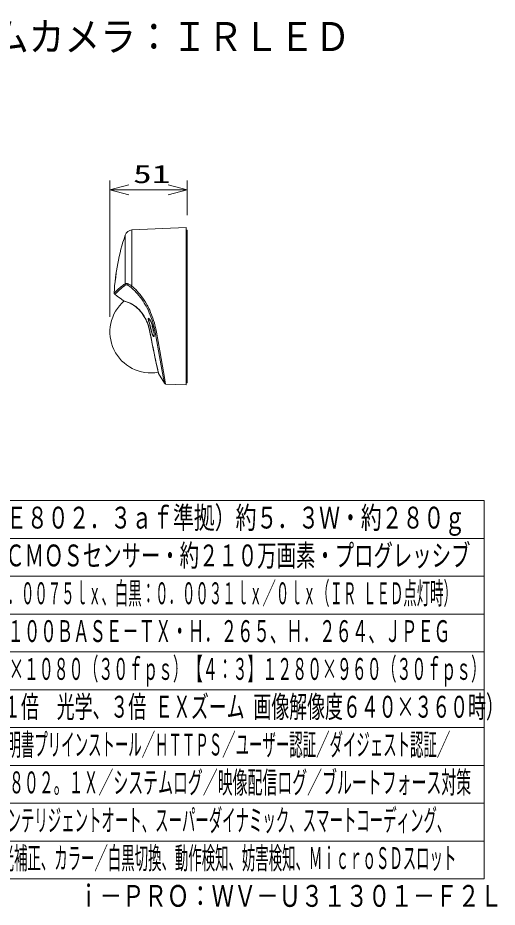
# Model space of a CAD drawing. Units: millimetres on the paper. Extents: x -62 to 64, y -58 to 59.
# Drawn here: x 0.9 to 64.2, y -58.3 to 59.2 of the extents above; entities that cross this region are included whole.
import ezdxf
from ezdxf.enums import TextEntityAlignment as Align

# ---------------------------------------------------------------- set-up
doc = ezdxf.new("R2010")
doc.units = ezdxf.units.MM
doc.layers.add('0-0_MOJI1', color=7, linetype='Continuous')
doc.layers.add('0-1_相当品', color=4, linetype='Continuous')
for name, color, linetype, lineweight in [('0-2_WAKU', 4, 'Continuous', 9), ('0-3_GAIKEI', 4, 'Continuous', 9), ('0-4_SUNPO', 7, 'Continuous', 9), ('0-5_0', 7, 'Continuous', 9)]:
    doc.layers.add(name, color=color, linetype=linetype, lineweight=lineweight)
doc.styles.add('ＭＳ ゴシック', font='')
doc.styles.get('ＭＳ ゴシック').set_extended_font_data('MS Gothic')

# ---------------------------------------------------------------- blocks, each defined once
blk = doc.blocks.new('_Open30')
at = {"layer": '0-5_0'}
blk.add_line((0, 0), (-1, 0), dxfattribs=at)
blk.add_lwpolyline([(-1, 0.2679), (0, 0), (-1, -0.2679)], dxfattribs=at)

msp = doc.modelspace()

# ---------------------------------------------------------------- linework, layer by layer
at = {"layer": '0-2_WAKU', "color": 3}
for p, q in [((62.5, -4.6), (-62.5, -4.6)), ((62.5, -54.6), (62.5, -4.6)), ((-62.5, -54.6), (62.5, -54.6))]:
    msp.add_line(p, q, dxfattribs=at)
at = {"layer": '0-2_WAKU'}
for p, q in [((62.5, -9.6), (-62.5, -9.6)), ((62.5, -14.6), (-62.5, -14.6)), ((-62.5, -19.6), (62.5, -19.6)), ((-62.5, -24.6), (62.5, -24.6)), ((-62.5, -29.6), (62.5, -29.6)), ((-62.5, -34.6), (62.5, -34.6)), ((62.5, -39.6), (-62.5, -39.6)), ((62.5, -44.6), (-62.5, -44.6)), ((62.5, -49.6), (-62.5, -49.6))]:
    msp.add_line(p, q, dxfattribs=at)
at = {"layer": '0-3_GAIKEI', "color": 7}
for p, q in [((15.955, 31.175), (23.138, 31.489)), ((23.138, 31.489), (23.138, 10.689)), ((14.843, 21.823), (14.837, 21.83)), ((14.851, 21.818), (14.927, 21.791)), ((17.581, 19.701), (17.576, 19.708)), ((17.63, 19.613), (17.581, 19.701)), ((17.808, 19.272), (17.808, 19.271)), ((19.423, 12.379), (19.442, 12.294)), ((19.443, 12.293), (19.465, 12.22)), ((19.465, 12.22), (20.234, 10.907)), ((20.397, 10.808), (23.138, 10.689))]:
    msp.add_line(p, q, dxfattribs=at)
at = {"layer": '0-3_GAIKEI'}
for p, q in [((23.14, 31.086), (23.14, 30.895)), ((23.238, 31.149), (23.238, 30.875)), ((23.238, 10.989), (23.238, 30.875)), ((15.049, 24.068), (15.049, 30.489)), ((13.766, 24.689), (13.759, 24.689)), ((13.783, 24.689), (13.772, 24.689)), ((13.844, 25.289), (13.838, 25.289)), ((13.862, 25.289), (13.851, 25.289)), ((17.157, 20.333), (17.163, 20.335)), ((17.58, 19.703), (17.576, 19.711)), ((17.63, 19.616), (17.58, 19.703)), ((17.808, 19.273), (17.818, 19.281)), ((17.808, 19.274), (17.808, 19.273)), ((17.808, 19.271), (17.808, 19.273)), ((18.213, 19.456), (18.196, 19.457)), ((18.309, 18.685), (18.308, 18.685)), ((18.328, 17.689), (18.327, 17.693)), ((18.33, 17.677), (18.328, 17.689)), ((18.369, 17.475), (18.33, 17.677)), ((18.534, 17.793), (18.534, 17.792)), ((18.561, 17.697), (18.564, 17.689)), ((18.561, 17.697), (18.561, 17.696)), ((18.564, 17.689), (18.564, 17.687)), ((18.672, 18.465), (18.633, 18.496)), ((18.679, 18.455), (18.639, 18.486)), ((18.7, 18.401), (18.657, 18.401)), ((18.709, 18.365), (18.709, 18.365)), ((18.8, 17.968), (18.757, 17.968)), ((18.788, 17.828), (18.825, 17.797)), ((18.807, 17.852), (18.829, 17.834)), ((18.825, 17.852), (18.807, 17.852)), ((18.82, 17.874), (18.821, 17.873)), ((18.859, 17.667), (18.86, 17.666)), ((18.886, 17.143), (18.85, 17.142)), ((23.138, 10.994), (23.238, 10.989))]:
    msp.add_line(p, q, dxfattribs=at)
for points in [[(17.906, 21.344), (17.745, 21.616), (17.575, 21.883), (17.397, 22.144), (17.211, 22.397), (17.018, 22.643), (16.818, 22.882), (16.635, 23.088), (16.446, 23.288), (16.253, 23.482), (16.105, 23.624), (15.955, 23.762), (15.955, 31.175)], [(23.238, 31.149), (23.238, 31.149), (23.238, 31.15), (23.236, 31.15), (23.233, 31.151), (23.199, 31.153), (23.14, 31.152)], [(23.14, 31.086), (23.205, 31.093), (23.228, 31.098), (23.235, 31.101), (23.237, 31.102), (23.238, 31.104), (23.238, 31.105)], [(23.238, 30.875), (23.237, 30.879), (23.234, 30.882), (23.226, 30.887), (23.202, 30.892), (23.173, 30.895), (23.14, 30.895)], [(13.766, 24.689), (13.748, 24.558), (13.746, 24.55), (13.746, 24.549), (13.746, 24.549), (13.745, 24.549), (13.745, 24.549), (13.745, 24.554), (13.749, 24.593), (13.759, 24.689)], [(13.783, 24.689), (13.764, 24.559), (13.761, 24.55), (13.761, 24.549), (13.761, 24.549), (13.761, 24.549), (13.76, 24.549), (13.76, 24.549), (13.76, 24.55), (13.76, 24.553), (13.762, 24.59), (13.772, 24.689)], [(13.861, 25.429), (13.861, 25.428), (13.86, 25.425), (13.854, 25.394), (13.838, 25.289)], [(13.844, 25.289), (13.856, 25.377), (13.861, 25.423), (13.861, 25.428), (13.861, 25.429), (13.861, 25.429)], [(13.876, 25.429), (13.876, 25.429), (13.876, 25.428), (13.875, 25.426), (13.87, 25.405), (13.851, 25.289)], [(13.862, 25.289), (13.875, 25.401), (13.877, 25.426), (13.877, 25.428), (13.876, 25.428), (13.876, 25.429), (13.876, 25.429)], [(13.854, 23.089), (13.942, 23.174), (14.082, 23.305), (14.173, 23.387), (14.339, 23.532), (14.5, 23.666), (14.682, 23.808), (14.882, 23.955), (15.049, 24.068)], [(14.036, 22.994), (14.206, 23.159), (14.322, 23.267), (14.483, 23.411), (14.672, 23.572), (14.808, 23.681), (14.953, 23.792), (15.116, 23.908)], [(15.049, 24.068), (15.075, 24.083), (15.104, 24.093), (15.137, 24.099), (15.173, 24.102), (15.252, 24.097), (15.306, 24.087), (15.362, 24.073), (15.433, 24.05), (15.505, 24.022), (15.637, 23.959), (15.718, 23.915), (15.798, 23.868), (15.955, 23.762)], [(15.116, 23.908), (15.141, 23.921), (15.17, 23.928), (15.199, 23.929), (15.229, 23.927), (15.274, 23.919), (15.322, 23.905), (15.372, 23.886), (15.423, 23.863), (15.528, 23.805), (15.634, 23.735), (15.732, 23.66), (15.829, 23.578)], [(17.745, 21.243), (17.587, 21.505), (17.421, 21.763), (17.246, 22.014), (17.063, 22.259), (16.874, 22.496), (16.677, 22.727), (16.497, 22.926), (16.311, 23.12), (16.121, 23.308), (15.976, 23.445), (15.829, 23.578)], [(13.591, 22.871), (13.626, 22.892), (13.67, 22.923), (13.714, 22.959), (13.854, 23.089)], [(13.672, 22.698), (13.71, 22.717), (13.732, 22.729), (13.769, 22.754), (13.797, 22.774), (13.86, 22.826), (13.949, 22.908)], [(14.837, 21.83), (15.149, 21.721), (15.34, 21.651), (15.447, 21.608), (15.62, 21.535), (15.782, 21.459), (15.949, 21.372), (16.113, 21.277), (16.278, 21.17), (16.443, 21.05)], [(14.843, 21.823), (15.095, 21.736), (15.336, 21.648), (15.482, 21.59), (15.598, 21.541), (15.72, 21.485), (15.847, 21.422), (15.977, 21.352), (16.11, 21.274), (16.245, 21.188), (16.385, 21.089), (16.524, 20.981), (16.662, 20.864), (16.811, 20.722), (16.957, 20.57), (17.058, 20.454), (17.157, 20.333)], [(17.157, 20.333), (17.252, 20.21), (17.34, 20.086), (17.422, 19.963), (17.5, 19.838), (17.576, 19.711)], [(17.818, 19.281), (17.692, 19.527), (17.545, 19.784), (17.388, 20.029), (17.281, 20.18), (17.163, 20.335)], [(18.37, 19.922), (18.244, 20.222), (18.123, 20.496), (18.029, 20.698), (17.879, 20.998)], [(18.542, 19.977), (18.416, 20.285), (18.293, 20.568), (18.197, 20.777), (18.123, 20.932), (18.044, 21.089)], [(17.808, 19.273), (17.894, 19.089), (17.975, 18.9), (18.073, 18.64), (18.159, 18.372), (18.231, 18.099), (18.263, 17.96), (18.321, 17.678), (18.486, 16.834), (18.808, 15.231)], [(18.327, 17.693), (18.267, 17.988), (18.233, 18.134), (18.176, 18.352), (18.128, 18.513), (18.074, 18.672), (17.986, 18.905), (17.888, 19.133), (17.818, 19.281)], [(18.112, 19.399), (18.111, 19.441), (18.115, 19.472), (18.122, 19.489), (18.131, 19.499)], [(18.293, 18.697), (18.219, 18.944), (18.186, 19.062), (18.142, 19.23), (18.119, 19.349), (18.112, 19.399)], [(18.113, 19.399), (18.12, 19.344), (18.132, 19.278), (18.155, 19.179), (18.218, 18.95), (18.293, 18.698)], [(18.161, 19.49), (18.144, 19.484), (18.133, 19.466), (18.128, 19.442), (18.127, 19.412), (18.133, 19.35), (18.147, 19.274), (18.17, 19.178), (18.198, 19.071)], [(18.131, 19.499), (18.148, 19.502), (18.168, 19.495), (18.201, 19.471), (18.237, 19.433), (18.277, 19.383), (18.344, 19.281), (18.412, 19.161), (18.478, 19.027), (18.567, 18.816), (18.645, 18.593), (18.71, 18.364)], [(18.709, 18.365), (18.662, 18.538), (18.605, 18.711), (18.542, 18.878), (18.453, 19.079), (18.405, 19.174), (18.357, 19.261), (18.313, 19.332), (18.27, 19.392), (18.231, 19.44), (18.196, 19.475), (18.166, 19.496), (18.147, 19.502), (18.131, 19.499)], [(18.308, 18.685), (18.218, 18.997), (18.172, 19.18), (18.15, 19.293), (18.144, 19.364), (18.147, 19.408), (18.156, 19.433), (18.17, 19.449), (18.192, 19.457), (18.196, 19.457)], [(18.309, 18.685), (18.233, 18.944), (18.201, 19.064), (18.163, 19.225), (18.15, 19.299), (18.145, 19.358), (18.147, 19.388), (18.153, 19.41), (18.162, 19.424), (18.17, 19.428), (18.179, 19.429), (18.201, 19.421), (18.225, 19.403), (18.252, 19.376), (18.288, 19.332), (18.327, 19.276), (18.399, 19.156), (18.471, 19.013), (18.54, 18.854), (18.604, 18.682), (18.672, 18.465)], [(18.161, 19.49), (18.17, 19.488), (18.188, 19.478), (18.223, 19.446), (18.272, 19.388), (18.34, 19.287), (18.419, 19.146), (18.505, 18.965), (18.586, 18.764), (18.663, 18.532), (18.709, 18.365)], [(18.37, 19.922), (18.457, 19.699), (18.54, 19.475), (18.657, 19.13), (18.762, 18.784), (18.852, 18.437), (18.912, 18.175), (18.965, 17.914), (19.008, 17.689)], [(18.542, 19.977), (18.631, 19.746), (18.715, 19.515), (18.819, 19.208), (18.912, 18.901), (18.996, 18.592), (19.065, 18.304), (19.106, 18.111), (19.191, 17.669)], [(18.422, 18.206), (18.487, 17.929), (18.558, 17.662), (18.615, 17.484), (18.652, 17.385), (18.69, 17.296), (18.72, 17.235), (18.749, 17.183), (18.781, 17.137), (18.811, 17.105), (18.826, 17.095), (18.839, 17.09), (18.851, 17.09), (18.862, 17.095), (18.872, 17.104), (18.88, 17.118), (18.889, 17.142), (18.895, 17.172), (18.9, 17.227), (18.901, 17.293), (18.89, 17.45), (18.86, 17.666)], [(18.55, 17.689), (18.504, 17.859), (18.476, 17.974), (18.422, 18.205)], [(18.439, 18.184), (18.436, 18.2), (18.435, 18.201)], [(18.856, 17.689), (18.883, 17.511), (18.899, 17.344), (18.902, 17.269), (18.899, 17.202), (18.891, 17.145), (18.88, 17.113), (18.864, 17.093), (18.852, 17.088), (18.838, 17.089), (18.82, 17.097), (18.801, 17.113), (18.776, 17.142), (18.751, 17.179), (18.721, 17.232), (18.692, 17.291), (18.636, 17.426), (18.587, 17.567), (18.55, 17.689)], [(18.561, 17.696), (18.564, 17.687), (18.624, 17.503), (18.681, 17.359), (18.728, 17.264), (18.767, 17.203), (18.797, 17.168), (18.823, 17.149), (18.844, 17.143), (18.85, 17.142)], [(18.564, 17.689), (18.6, 17.573), (18.639, 17.462), (18.677, 17.369), (18.717, 17.287), (18.747, 17.234), (18.777, 17.193), (18.806, 17.166), (18.825, 17.158), (18.843, 17.161), (18.856, 17.174), (18.867, 17.197), (18.877, 17.242), (18.881, 17.301), (18.88, 17.372), (18.868, 17.523), (18.844, 17.689)], [(18.638, 18.399), (18.625, 18.463), (18.623, 18.487), (18.625, 18.494), (18.626, 18.497), (18.627, 18.498), (18.629, 18.498), (18.63, 18.498), (18.633, 18.496)], [(18.657, 18.401), (18.643, 18.456), (18.642, 18.475), (18.644, 18.481), (18.645, 18.482)], [(18.788, 17.828), (18.782, 17.835), (18.769, 17.862), (18.752, 17.912), (18.738, 17.967)], [(18.807, 17.852), (18.799, 17.86), (18.782, 17.893), (18.757, 17.968)], [(18.864, 17.112), (18.871, 17.115), (18.879, 17.126), (18.889, 17.151), (18.897, 17.2), (18.9, 17.282), (18.893, 17.408), (18.87, 17.596), (18.859, 17.667)], [(19.008, 17.689), (19.469, 15.224), (19.829, 13.241), (20.09, 11.754), (20.234, 10.907)], [(19.191, 17.67), (19.644, 15.189), (19.997, 13.192), (20.254, 11.688), (20.397, 10.808)], [(18.763, 17.208), (18.8, 17.155), (18.834, 17.123), (18.85, 17.114), (18.864, 17.112)], [(18.85, 17.142), (18.863, 17.146), (18.873, 17.155), (18.885, 17.178), (18.893, 17.211), (18.9, 17.279)]]:
    msp.add_lwpolyline(points, dxfattribs=at)
at = {"layer": '0-3_GAIKEI', "color": 7}
for points in [[(14.837, 21.83), (14.563, 22.038), (14.018, 22.442), (13.672, 22.698)], [(14.851, 21.818), (15.156, 21.712), (15.443, 21.603), (15.617, 21.529), (15.808, 21.439), (16.011, 21.331), (16.115, 21.269), (16.221, 21.201), (16.328, 21.128), (16.436, 21.048), (16.543, 20.963), (16.649, 20.872), (16.755, 20.775), (16.858, 20.672), (16.96, 20.564), (17.061, 20.449), (17.159, 20.33)], [(17.159, 20.33), (17.313, 20.124), (17.449, 19.919), (17.576, 19.708)], [(17.808, 19.271), (17.93, 19.006), (18.04, 18.731), (18.09, 18.59), (18.136, 18.447), (18.178, 18.302), (18.217, 18.155), (18.285, 17.856), (18.345, 17.554), (18.667, 15.925), (18.807, 15.232)], [(18.787, 15.36), (19.076, 13.972), (19.315, 12.88)]]:
    msp.add_lwpolyline(points, dxfattribs=at)
for centre, radius, start, end in [((15.999, 30.176), 1, 92.5, 161.73839), ((43.538, 21.089), 30, 161.73839, 176.59395), ((13.791, 22.859), 0.2, 176.59394, 233.49998), ((18.438, 17.689), 5.4, 130.55993, 280.50306), ((14.857, 21.837), 0.02, 223.65852, 252.73119), ((11.12, 16.005), 7.444, 26.03381, 29.00078), ((149.878, 41.944), 133.765, 191.51882, 192.51995), ((149.748, 41.914), 133.631, 191.51787, 192.52014), ((108.015, 32.727), 90.899, 192.56873, 192.99002), ((108.032, 32.729), 90.916, 192.56879, 192.99003), ((112.837, 33.797), 95.833, 192.60738, 193.01207), ((20.406, 11.008), 0.2, 210.36314, 267.5)]:
    msp.add_arc(centre, radius, start, end, dxfattribs=at)
at = {"layer": '0-3_GAIKEI'}
for centre, radius, start, end in [((43.538, 21.089), 29.996, 171.95098, 173.1069), ((43.538, 21.089), 29.99, 171.94934, 173.10549), ((43.538, 21.089), 29.983, 171.94755, 173.10397), ((43.538, 21.089), 29.972, 171.94466, 173.10149), ((15.262, 24.063), 0.212, 178.61626, 226.66889), ((7.941, 29.085), 8.616, 314.20663, 315.02199), ((11.772, 17.798), 6.895, 27.65327, 29.97522), ((11.606, 17.769), 7.244, 27.27918, 29.57818), ((14.036, 17.922), 3.947, 41.8646, 52.40969), ((13.325, 17.27), 4.911, 38.6088, 41.9964), ((17.164, 20.333), 0.0063, 180, 217.2469), ((17.58, 19.71), 0.0039, 180, 207.94352), ((17.584, 19.702), 0.0039, 180, 207.85389), ((17.633, 19.615), 0.0036, 180, 206.87537), ((11.113, 16.003), 7.451, 26.03583, 29.00394), ((18.19, 19.401), 0.0557, 53.37897, 84.28865), ((18.296, 18.722), 0.0247, 262.61367, 290.81923), ((10.593, 16.395), 8.037, 15.64105, 16.65078), ((11.384, 16.621), 7.214, 12.68557, 16.72569), ((11.286, 16.591), 7.329, 12.68945, 16.60831), ((11.273, 16.587), 7.343, 12.6929, 16.60481), ((18.336, 18.586), 0.0246, 261.37328, 289.89702), ((11.142, 16.559), 7.464, 12.74859, 15.56679), ((18.427, 18.23), 0.0252, 258.63841, 286.90003), ((28.444, 20.408), 10.249, 192.43675, 194.78626), ((28.159, 20.34), 9.956, 192.50417, 194.82013), ((23.251, 19.063), 4.884, 195.07339, 196.2443), ((23.262, 19.065), 4.896, 195.06838, 196.24145), ((18.651, 18.501), 0.0188, 194.21638, 231.25577), ((7.801, 15.657), 11.178, 11.92304, 14.19942), ((7.813, 15.657), 11.185, 11.92351, 14.20234), ((18.67, 18.509), 0.0445, 273.15172, 286.20573), ((18.691, 18.47), 0.0198, 231.25858, 256.38315), ((5.339, 15.076), 13.769, 11.72536, 13.82154), ((5.253, 15.056), 13.857, 11.73075, 13.81326), ((5.69, 15.155), 13.409, 11.69297, 13.84455), ((18.808, 17.832), 0.0205, 90, 190.66394), ((14.206, 16.899), 4.716, 9.37375, 11.93284), ((14.185, 16.895), 4.738, 9.36513, 11.92209), ((14.049, 16.868), 4.877, 9.68283, 11.88296), ((18.845, 17.801), 0.0204, 129.12235, 190.84785), ((14.521, 16.982), 4.381, 9.28758, 10.7287), ((18.833, 17.813), 0.0178, 243.0286, 280.7606), ((18.854, 17.701), 0.0161, 230.26474, 277.30659), ((227.623, 57.758), 213.097, 190.89651, 191.47623)]:
    msp.add_arc(centre, radius, start, end, dxfattribs=at)
for centre, major_axis, ratio, start_param, end_param in [((15.964, 23.709), (-0.133, -0.15), 0.211109, 4.5421543, 5.923767), ((18.575, 17.666), (0.0173, 0.0051), 0.387695, 1.8389673, 2.9946291), ((18.657, 18.405), (0.0194, 0.0049), 0.168426, 3.3042815, 4.6694969), ((18.691, 18.471), (-0.0125, -0.0156), 0.962444, 5.6533576, 6.2831853), ((18.757, 17.971), (0.0196, 0.0042), 0.169931, 3.3074502, 4.6761158)]:
    msp.add_ellipse(centre, major_axis=major_axis, ratio=ratio, start_param=start_param, end_param=end_param, dxfattribs=at)
at = {"layer": '0-4_SUNPO'}
for p, q in [((13.038, 19.689), (13.038, 37.739)), ((23.236, 33.15), (23.236, 37.739)), ((15.538, 36.489), (20.736, 36.489))]:
    msp.add_line(p, q, dxfattribs=at)

# ---------------------------------------------------------------- block references
at = {"layer": '0-4_SUNPO', "xscale": 2.5, "yscale": 2.5, "rotation": 180}
msp.add_blockref('_Open30', (13.038, 36.489), dxfattribs=at)
at = {"layer": '0-4_SUNPO', "xscale": 2.5, "yscale": 2.5}
msp.add_blockref('_Open30', (23.236, 36.489), dxfattribs=at)

# ---------------------------------------------------------------- texts
at = {"layer": '0-0_MOJI1', "style": 'ＭＳ ゴシック'}
for s, height, width, p in [('屋内２ＭＰドームカメラ：ＩＲＬＥＤ', 3.849, 0.9, (-35.5, 53.66)), ('ＰｏＥ（ＩＥＥＥ８０２．３ａｆ準拠）約５．３Ｗ・約２８０ｇ', 2.889, 0.7, (-20, -9.155)), ('約１／２．８型 ＣＭＯＳセンサー・約２１０万画素・プログレッシブ', 2.889, 0.65, (-20, -14.155)), ('（Ｆ２．１）カラー：０．００７５ｌｘ、白黒：０．００３１ｌｘ／０ｌｘ（ＩＲ ＬＥＤ点灯時）', 2.889, 0.45, (-20, -19.155)), ('１０ＢＡＳＥ－Ｔ／１００ＢＡＳＥ－ＴＸ・Ｈ．２６５、Ｈ．２６４、ＪＰＥＧ', 2.889, 0.55, (-20, -24.155)), ('【１６：９】１９２０×１０８０（３０ｆｐｓ）【４：３】１２８０×９６０（３０ｆｐｓ）', 2.889, 0.5, (-20, -29.155)), ('ｆ＝２．４ｍｍ（１倍\u3000光学、３倍 ＥＸズーム 画像解像度６４０×３６０時）', 2.889, 0.6, (-20, -34.155)), ('ＧｌｏｂａｌＳｉｇｎ証明書プリインストール／ＨＴＴＰＳ／ユーザー認証／ダイジェスト認証／', 2.889, 0.45, (-20, -39.155)), ('ホスト認証／ＩＥＥＥ８０２。１Ｘ／システムログ／映像配信ログ／ブルートフォース対策', 2.889, 0.5, (-20, -44.155)), ('ＪＣ－ＳＴＡＲ適合、インテリジェントオート、スーパーダイナミック、スマートコーディング、', 2.889, 0.45, (-20, -49.155)), ('ＩＲ ＬＥＤ、逆光／強光補正、カラー／白黒切換、動作検知、妨害検知、ＭｉｃｒｏＳＤスロット', 2.886, 0.45, (-20, -54.155))]:
    msp.add_text(s, height=height, dxfattribs=dict(at, width=width)).set_placement(p, align=Align.BOTTOM_LEFT)
at = {"layer": '0-1_相当品', "style": 'ＭＳ ゴシック', "width": 0.75}
msp.add_text('ｉ－ＰＲＯ：ＷＶ－Ｕ３１３０１－Ｆ２Ｌ', height=2.889, dxfattribs=at).set_placement((8.74, -59.155), align=Align.BOTTOM_LEFT)
at = {"layer": '0-4_SUNPO', "style": 'ＭＳ ゴシック', "width": 1.5}
msp.add_text('51', height=2.405, dxfattribs=at).set_placement((16.114, 36.651), align=Align.BOTTOM_LEFT)

doc.saveas('drawing.dxf')
